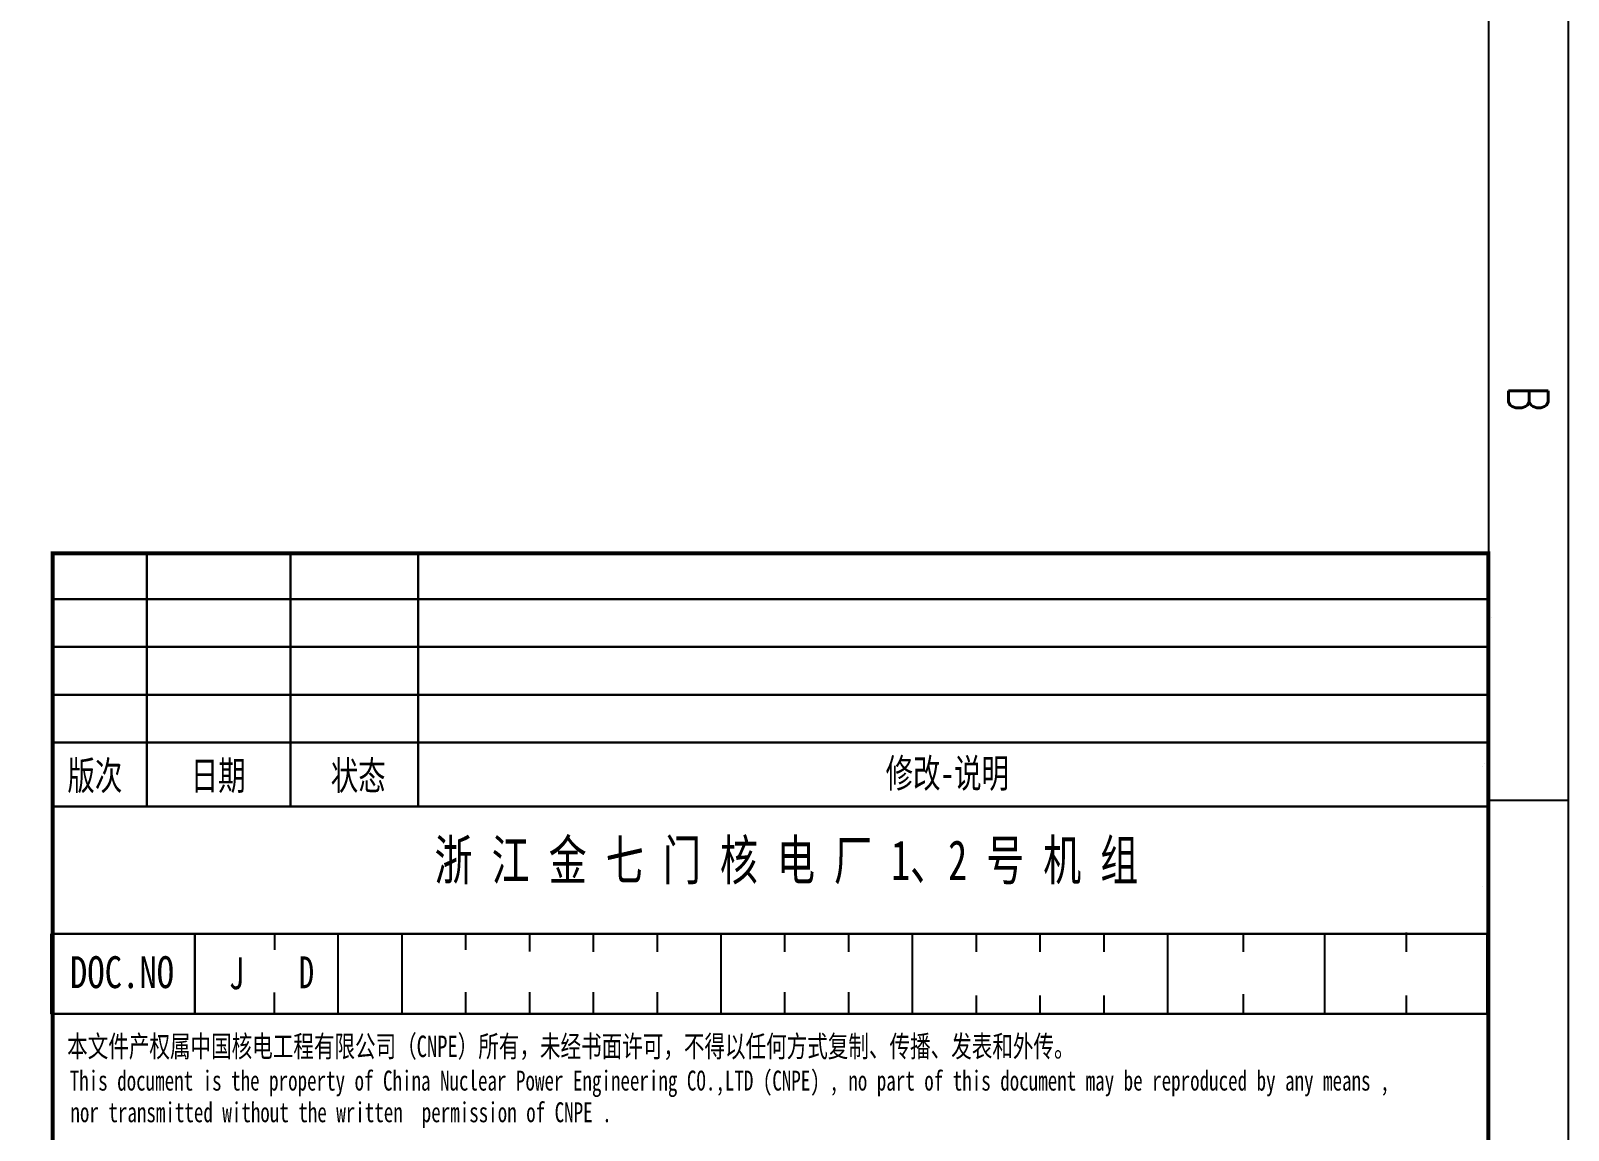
# Model space of a CAD drawing. Extents: x -1177 to -583, y 336 to 1177.
# Drawn here: x -775.6 to -582.9, y 405.3 to 543.2 of the extents above; entities that cross this region are included whole.
import ezdxf
from ezdxf.enums import TextEntityAlignment as Align

# ---------------------------------------------------------------- set-up
doc = ezdxf.new("R2010")
doc.units = 0
doc.header["$MEASUREMENT"] = 0
for name, color, linetype in [('1', 7, 'Continuous'), ('BORDER', 7, 'Continuous'), ('内层矩形', 1, 'Continuous'), ('图框', 4, 'Continuous'), ('外层矩形', 1, 'Continuous'), ('外部编码', 1, 'Continuous'), ('日期', 1, 'Continuous'), ('版次', 1, 'Continuous'), ('状态', 1, 'Continuous')]:
    doc.layers.add(name, color=color, linetype=linetype)
doc.styles.add('HZ', font='txt_____.ttf', dxfattribs={"width": 0.7, "bigfont": 'HZTXT'})
doc.styles.add('宋体', font='', dxfattribs={"width": 0.7})
doc.styles.get('宋体').set_extended_font_data('SimSun')

# ---------------------------------------------------------------- blocks, each defined once
blk = doc.blocks.new('tk1')
at = {"layer": '图框'}
for p, q in [((-831, 584), (10, 584)), ((-100.75, 584), (-100.75, 574))]:
    blk.add_line(p, q, dxfattribs=at)
at = {"layer": '图框', "color": 1}
blk.add_line((-806, 574), (0, 574), dxfattribs=at)
at = {"layer": '图框', "style": 'HZ', "width": 0.7}
blk.add_text('B', height=5, dxfattribs=at).set_placement((-151.13, 576.5), align=Align.CENTER)
blk = doc.blocks.new('图签')
at = {"linetype": 'Continuous'}
blk.add_line((-162.2, 84), (-162.2, 74), dxfattribs=at)
at = {"layer": '1'}
for p, q in [((-180, 59.93), (-180, 131.76)), ((0, 60.06), (0, 131.76)), ((-0.72, 105.01), (-0.72, 105.01)), ((-0.72, 105.01), (-0.72, 105.01)), ((-0.72, 105.01), (-0.72, 105.01)), ((-0.72, 105.01), (-0.72, 105.01)), ((-0.53, 105.36), (-0.53, 105.36)), ((-0.53, 105.36), (-0.53, 105.36)), ((-0.53, 105.36), (-0.53, 105.36)), ((-0.53, 105.36), (-0.53, 105.36)), ((-152.2, 83), (-152.2, 83)), ((-144.2, 74), (-144.2, 84)), ((-136.2, 74), (-136.2, 84)), ((-128.2, 82), (-128.2, 84)), ((-120.2, 81.79), (-120.2, 84)), ((-112.2, 81.76), (-112.2, 84)), ((-104.2, 81.76), (-104.2, 84)), ((-96.2, 74), (-96.2, 84)), ((-88.2, 81.76), (-88.2, 84)), ((-80.2, 81.76), (-80.2, 84)), ((-72.2, 74), (-72.2, 84)), ((-64.2, 81.76), (-64.2, 84)), ((-56.2, 81.76), (-56.2, 84)), ((-48.2, 81.76), (-48.2, 84)), ((-40.2, 74), (-40.2, 84)), ((-30.71, 81.75), (-30.71, 84)), ((-20.51, 73.94), (-20.51, 83.94)), ((-10.26, 81.76), (-10.26, 84.17)), ((-152.2, 74), (-152.2, 76.68)), ((-128.2, 74), (-128.2, 76.72)), ((-120.2, 74), (-120.21, 76.72)), ((-112.2, 74), (-112.21, 76.72)), ((-104.2, 74), (-104.2, 76.72)), ((-88.2, 74), (-88.2, 76.72)), ((-80.2, 74), (-80.2, 76.72)), ((-64.2, 74), (-64.2, 76.27)), ((-56.2, 74), (-56.2, 76.27)), ((-48.2, 74), (-48.2, 76.27)), ((-30.71, 74.09), (-30.71, 76.44)), ((-10.26, 74), (-10.26, 76.27)), ((-0.2, 74), (-180.2, 74))]:
    blk.add_line(p, q, dxfattribs=at)
at = {"layer": '1', "color": 7}
for p, q in [((0.34, 123.67), (0.34, 123.67)), ((0.34, 123.67), (0.34, 123.67)), ((0.34, 123.67), (0.34, 123.67)), ((0.34, 123.67), (0.34, 123.67)), ((-0.69, 89.9), (-0.69, 89.9)), ((-0.69, 89.9), (-0.69, 89.9)), ((-0.69, 89.9), (-0.69, 89.9)), ((-0.69, 89.9), (-0.69, 89.9))]:
    blk.add_line(p, q, dxfattribs=at)
at = {"layer": '1', "color": 7, "const_width": 0.5}
blk.add_lwpolyline([(-180, 0), (0, 0), (0, 131.76), (-180, 131.76)], close=True, dxfattribs=at)
at = {"layer": '1', "color": 7, "const_width": 0.3}
for points in [[(-168.2, 132), (-168.2, 100)], [(-150.2, 132), (-150.2, 100)], [(-134.2, 132), (-134.2, 100)], [(-180.2, 126), (-0.2, 126)], [(-180.2, 120), (-0.2, 120)], [(-180.2, 114), (-0.2, 114)], [(-180.2, 108), (-0.2, 108)], [(-180.2, 100), (-0.2, 100)], [(-180.2, 84), (-0.2, 84)], [(-162.2, 84), (-162.2, 74)], [(-180.2, 74), (-0.2, 74)], [(-180, 74), (0, 74)]]:
    blk.add_lwpolyline(points, dxfattribs=at)
at = {"layer": 'BORDER'}
blk.add_line((-152.2, 84), (-152.21, 82), dxfattribs=at)
at = {"linetype": 'Continuous', "attachment_point": 5, "style": '宋体'}
for s, width, insert, char_height in [(' 浙 江 金 七 门 核 电 厂 1、2 号 机 组', 163.6991, (-89.21, 92.99), 5), ('J', 5.7748, (-156.96, 79.03), 4), ('D', 6.7601, (-148.19, 79.19), 4)]:
    blk.add_mtext_dynamic_manual_height_columns(s, width=width, gutter_width=1, heights=[0], dxfattribs=dict(at, insert=insert, char_height=char_height))
at = {"layer": '1', "color": 7, "style": '宋体'}
for s, height, width, p in [('版次', 3.6, 0.7, (-178.16, 102.07)), ('日期 ', 3.6, 0.7, (-162.71, 102.07)), ('状态', 3.6, 0.7, (-145.14, 102.07)), ('修改-说明', 3.6, 0.7, (-75.58, 102.36)), ('DOC.NO', 4, 0.8, (-177.85, 77.21))]:
    blk.add_text(s, height=height, dxfattribs=dict(at, width=width)).set_placement(p)
at = {"layer": '1', "color": 7, "ltscale": 0.8, "style": '宋体', "width": 0.7}
for s, height, p in [('本文件产权属中国核电工程有限公司（CNPE）所有，未经书面许可，不得以任何方式复制、传播、发表和外传。', 2.7, (-178.2, 68.56)), ('This document is the property of China Nuclear Power Engineering CO.,LTD (CNPE) , no part of this document may be reproduced by any means ,', 2.5, (-177.88, 64.36)), ('nor transmitted without the written  permission of CNPE .', 2.5, (-177.79, 60.39))]:
    blk.add_text(s, height=height, dxfattribs=at).set_placement(p)
blk = doc.blocks.new('*U14')
blk.add_blockref('图签', (0, 0))

msp = doc.modelspace()

# ---------------------------------------------------------------- linework, layer by layer
at = {"layer": '内层矩形'}
msp.add_lwpolyline([(-1166.88, 1151.93), (-592.88, 1151.93), (-592.88, 345.93), (-1166.88, 345.93)], close=True, dxfattribs=at)
at = {"layer": '外层矩形'}
msp.add_lwpolyline([(-1176.88, 1176.93), (-582.88, 1176.93), (-582.88, 335.93), (-1176.88, 335.93)], close=True, dxfattribs=at)
at = {"layer": '外部编码'}
msp.add_lwpolyline([(-773.07, 429.93), (-593.07, 429.93), (-593.07, 419.93), (-773.07, 419.93)], close=True, dxfattribs=at)
at = {"layer": '日期'}
msp.add_lwpolyline([(-761.07, 477.69), (-743.07, 477.69), (-743.07, 453.93), (-761.07, 453.93)], close=True, dxfattribs=at)
at = {"layer": '版次'}
msp.add_lwpolyline([(-772.88, 477.69), (-761.07, 477.69), (-761.07, 453.93), (-772.88, 453.93)], close=True, dxfattribs=at)
at = {"layer": '状态'}
msp.add_lwpolyline([(-743.07, 477.69), (-727.07, 477.69), (-727.07, 453.93), (-743.07, 453.93)], close=True, dxfattribs=at)

# ---------------------------------------------------------------- block references
at = {"linetype": 'Continuous', "rotation": 270}
msp.add_blockref('tk1', (-1166.88, 345.93), dxfattribs=at)
msp.add_blockref('*U14', (-592.88, 345.93))

doc.saveas('drawing.dxf')
